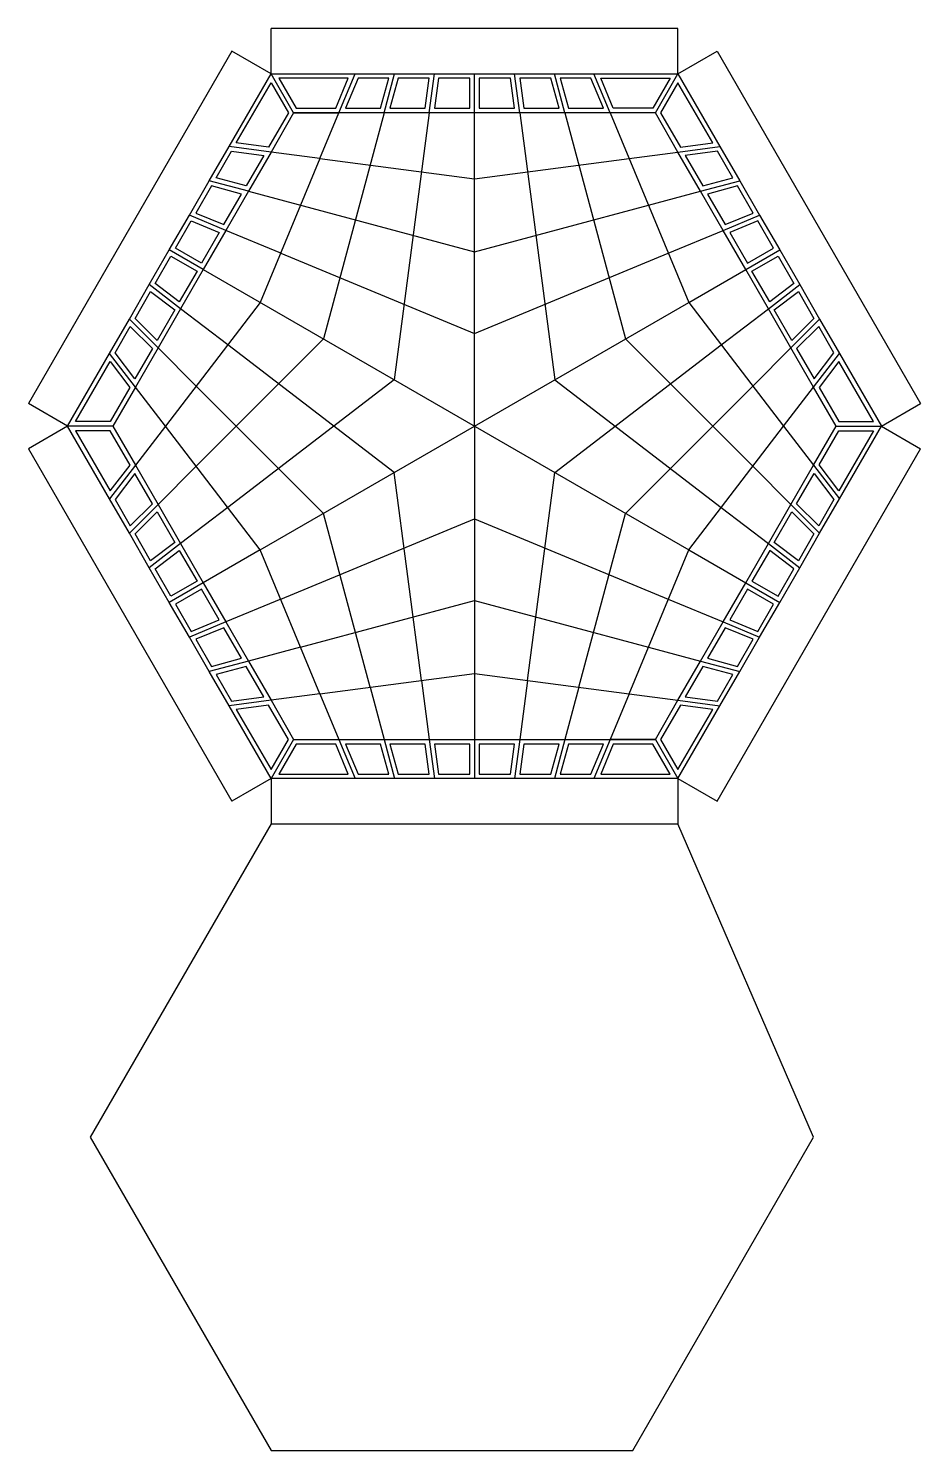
# Model space of a CAD drawing. Header units: millimetres. Extents: x -9.9 to 9.9, y -22.7 to 8.8.
import ezdxf

# ---------------------------------------------------------------- set-up
doc = ezdxf.new("R2010")
doc.units = ezdxf.units.MM
doc.layers.get('0').update_dxf_attribs({"linetype": 'CONTINUOUS'})

msp = doc.modelspace()

# ---------------------------------------------------------------- linework, layer by layer
for p, q in [((-4.5, 7.794), (-4.5, 8.794)), ((4.5, 8.794), (-4.5, 8.794)), ((4.5, 7.794), (4.5, 8.794)), ((-5.366, 8.294), (-9.866, 0.5)), ((-4.5, 7.794), (-5.366, 8.294)), ((4.5, 7.794), (5.366, 8.294)), ((5.366, 8.294), (9.866, 0.5)), ((-5.429, 6.185), (-4.5, 7.794)), ((-4, 6.928), (-4.5, 7.794)), ((-4.5, 7.794), (-2.641, 7.794)), ((-3, 6.928), (-2.641, 7.794)), ((-2.641, 7.794), (-1.768, 7.794)), ((-2, 6.928), (-1.768, 7.794)), ((-1.768, 7.794), (-0.886, 7.794)), ((-1, 6.928), (-0.886, 7.794)), ((-0.886, 7.794), (0, 7.794)), ((0, 6.928), (0, 7.794)), ((0, 7.794), (0.886, 7.794)), ((1, 6.928), (0.886, 7.794)), ((0.886, 7.794), (1.768, 7.794)), ((2, 6.928), (1.768, 7.794)), ((1.768, 7.794), (2.641, 7.794)), ((3, 6.928), (2.641, 7.794)), ((2.641, 7.794), (4.5, 7.794)), ((4, 6.928), (4.5, 7.794)), ((4.5, 7.794), (5.429, 6.185)), ((-4, 6.928), (-4.5, 6.062)), ((-3, 6.928), (-4, 6.928)), ((-4, 6.928), (-3, 6.928)), ((-3.418, 5.92), (-3, 6.928)), ((-2, 6.928), (-3.34, 1.928)), ((-2, 6.928), (-3, 6.928)), ((-1, 6.928), (-2, 6.928)), ((-1, 6.928), (-1.777, 1.026)), ((0, 6.928), (-1, 6.928)), ((1, 6.928), (0, 6.928)), ((0, 0), (0, 6.928)), ((2, 6.928), (1, 6.928)), ((1, 6.928), (1.777, 1.026)), ((3, 6.928), (2, 6.928)), ((2, 6.928), (3.34, 1.928)), ((4, 6.928), (3, 6.928)), ((3, 6.928), (4.737, 2.735)), ((4, 6.928), (3, 6.928)), ((4.5, 6.062), (4, 6.928)), ((-5.866, 5.428), (-5.429, 6.185)), ((-4.5, 6.062), (-5.429, 6.185)), ((-4.5, 6.062), (-5, 5.196)), ((-3.418, 5.92), (-4.5, 6.062)), ((3.418, 5.92), (4.5, 6.062)), ((4.5, 6.062), (5.429, 6.185)), ((5, 5.196), (4.5, 6.062)), ((5.429, 6.185), (5.866, 5.428)), ((-3.418, 5.92), (-4.737, 2.735)), ((-3.418, 5.92), (0, 5.47)), ((0, 5.47), (3.418, 5.92)), ((-6.307, 4.664), (-5.866, 5.428)), ((-5, 5.196), (-5.866, 5.428)), ((5, 5.196), (5.866, 5.428)), ((5.866, 5.428), (6.307, 4.664)), ((-5, 5.196), (-5.5, 4.33)), ((-5, 5.196), (0, 3.856)), ((3.846, 4.887), (5, 5.196)), ((5.5, 4.33), (5, 5.196)), ((0, 3.856), (3.846, 4.887)), ((-6.75, 3.897), (-6.307, 4.664)), ((-5.5, 4.33), (-6.307, 4.664)), ((5.5, 4.33), (6.307, 4.664)), ((6.307, 4.664), (6.75, 3.897)), ((-5.5, 4.33), (-6, 3.464)), ((-4.285, 3.827), (-5.5, 4.33)), ((4.285, 3.827), (5.5, 4.33)), ((6, 3.464), (5.5, 4.33)), ((-7.193, 3.13), (-6.75, 3.897)), ((-6, 3.464), (-6.75, 3.897)), ((-4.285, 3.827), (0, 2.052)), ((0, 2.052), (4.285, 3.827)), ((6, 3.464), (6.75, 3.897)), ((6.75, 3.897), (7.193, 3.13)), ((-6, 3.464), (-6.5, 2.598)), ((-6, 3.464), (4.737, -2.735)), ((4.737, 2.735), (6, 3.464)), ((6.5, 2.598), (6, 3.464)), ((-7.634, 2.366), (-7.193, 3.13)), ((-6.5, 2.598), (-7.193, 3.13)), ((6.5, 2.598), (7.193, 3.13)), ((7.193, 3.13), (7.634, 2.366)), ((-6.5, 2.598), (-7, 1.732)), ((-4.737, 2.735), (-6.835, 0)), ((-5.456, 1.797), (-6.5, 2.598)), ((-4.737, -2.735), (4.737, 2.735)), ((4.737, 2.735), (6.835, 0)), ((5.456, 1.797), (6.5, 2.598)), ((7, 1.732), (6.5, 2.598)), ((-8.071, 1.61), (-7.634, 2.366)), ((-7, 1.732), (-7.634, 2.366)), ((7, 1.732), (7.634, 2.366)), ((7.634, 2.366), (8.071, 1.61)), ((-3.34, 1.928), (-6.155, -0.887)), ((3.34, 1.928), (6.155, -0.887)), ((-9, 0), (-8.071, 1.61)), ((-7.5, 0.866), (-8.071, 1.61)), ((-7, 1.732), (-7.5, 0.866)), ((-6.155, 0.887), (-7, 1.732)), ((-1.777, -1.026), (-5.456, 1.797)), ((1.777, -1.026), (5.456, 1.797)), ((6.155, 0.887), (7, 1.732)), ((7.5, 0.866), (7, 1.732)), ((7.5, 0.866), (8.071, 1.61)), ((8.071, 1.61), (9, 0)), ((-1.777, 1.026), (-5.456, -1.797)), ((1.777, 1.026), (5.456, -1.797)), ((-7.5, 0.866), (-8, 0)), ((-6.835, 0), (-7.5, 0.866)), ((-3.34, -1.928), (-6.155, 0.887)), ((3.34, -1.928), (6.155, 0.887)), ((6.835, 0), (7.5, 0.866)), ((8, 0), (7.5, 0.866)), ((-9, 0), (-9.866, 0.5)), ((9, 0), (9.866, 0.5)), ((-9, 0), (-9.866, -0.5)), ((-8, 0), (-9, 0)), ((-8.071, -1.61), (-9, 0)), ((-8, 0), (-7.5, -0.866)), ((0, 0), (0, -6.928)), ((4.737, -2.735), (6.835, 0)), ((6.835, 0), (7.5, -0.866)), ((7.5, -0.866), (8, 0)), ((8, 0), (9, 0)), ((8.071, -1.61), (9, 0)), ((9, 0), (9.866, -0.5)), ((-6.835, 0), (-7.5, -0.866)), ((-4.737, -2.735), (-6.835, 0)), ((-9.866, -0.5), (-5.366, -8.294)), ((5.366, -8.294), (9.866, -0.5)), ((-7.5, -0.866), (-8.071, -1.61)), ((-7.5, -0.866), (-7, -1.732)), ((-6.155, -0.887), (-7, -1.732)), ((6.155, -0.887), (7, -1.732)), ((7, -1.732), (7.5, -0.866)), ((7.5, -0.866), (8.071, -1.61)), ((-1.172, -5.624), (-1.777, -1.026)), ((1.172, -5.624), (1.777, -1.026)), ((-7.634, -2.366), (-8.071, -1.61)), ((-7, -1.732), (-7.634, -2.366)), ((-7, -1.732), (-6.5, -2.598)), ((-5.456, -1.797), (-6.5, -2.598)), ((5.456, -1.797), (6.5, -2.598)), ((6.5, -2.598), (7, -1.732)), ((7, -1.732), (7.634, -2.366)), ((7.634, -2.366), (8.071, -1.61)), ((-4.285, -3.827), (0, -2.052)), ((-2.309, -5.774), (-3.34, -1.928)), ((0, -2.052), (4.285, -3.827)), ((2.309, -5.774), (3.34, -1.928)), ((-7.193, -3.13), (-7.634, -2.366)), ((7.193, -3.13), (7.634, -2.366)), ((-6.5, -2.598), (-7.193, -3.13)), ((-6.5, -2.598), (-6, -3.464)), ((-4.737, -2.735), (-6, -3.464)), ((-3.418, -5.92), (-4.737, -2.735)), ((3.418, -5.92), (4.737, -2.735)), ((4.737, -2.735), (6, -3.464)), ((6, -3.464), (6.5, -2.598)), ((6.5, -2.598), (7.193, -3.13)), ((-6.75, -3.897), (-7.193, -3.13)), ((6.75, -3.897), (7.193, -3.13)), ((-6, -3.464), (-6.75, -3.897)), ((-6, -3.464), (-5.5, -4.33)), ((5.5, -4.33), (6, -3.464)), ((6, -3.464), (6.75, -3.897)), ((-6.307, -4.664), (-6.75, -3.897)), ((-4.285, -3.827), (-5.5, -4.33)), ((-3.846, -4.887), (0, -3.856)), ((0, -3.856), (3.846, -4.887)), ((4.285, -3.827), (5.5, -4.33)), ((6.307, -4.664), (6.75, -3.897)), ((-5.5, -4.33), (-6.307, -4.664)), ((-5.5, -4.33), (-5, -5.196)), ((5, -5.196), (5.5, -4.33)), ((5.5, -4.33), (6.307, -4.664)), ((-5.866, -5.428), (-6.307, -4.664)), ((5.866, -5.428), (6.307, -4.664)), ((-3.846, -4.887), (-5, -5.196)), ((3.846, -4.887), (5, -5.196)), ((-5, -5.196), (-5.866, -5.428)), ((-5, -5.196), (-4.5, -6.062)), ((4.5, -6.062), (5, -5.196)), ((5, -5.196), (5.866, -5.428)), ((-5.429, -6.185), (-5.866, -5.428)), ((-3.418, -5.92), (0, -5.47)), ((-1.172, -5.624), (-1, -6.928)), ((0, -5.47), (3.418, -5.92)), ((1.172, -5.624), (1, -6.928)), ((5.429, -6.185), (5.866, -5.428)), ((-3.418, -5.92), (-4.5, -6.062)), ((-3.418, -5.92), (-3, -6.928)), ((-2.309, -5.774), (-2, -6.928)), ((2.309, -5.774), (2, -6.928)), ((3.418, -5.92), (3, -6.928)), ((3.418, -5.92), (4.5, -6.062)), ((-4.5, -6.062), (-5.429, -6.185)), ((-4.5, -7.794), (-5.429, -6.185)), ((-4.5, -6.062), (-4, -6.928)), ((4, -6.928), (4.5, -6.062)), ((4.5, -6.062), (5.429, -6.185)), ((4.5, -7.794), (5.429, -6.185)), ((-4, -6.928), (-4.5, -7.794)), ((-4, -6.928), (-3, -6.928)), ((-4, -6.928), (-3, -6.928)), ((-3, -6.928), (-2, -6.928)), ((-3, -6.928), (-2.641, -7.794)), ((-3, -6.928), (-2.641, -7.794)), ((-3, -6.928), (-2, -6.928)), ((-2, -6.928), (-1, -6.928)), ((-2, -6.928), (-1.768, -7.794)), ((-2, -6.928), (-1.768, -7.794)), ((-1, -6.928), (0, -6.928)), ((-1, -6.928), (-0.886, -7.794)), ((0, -6.928), (1, -6.928)), ((0, -6.928), (0, -7.794)), ((1, -6.928), (0.886, -7.794)), ((1, -6.928), (2, -6.928)), ((2, -6.928), (1.768, -7.794)), ((2, -6.928), (3, -6.928)), ((3, -6.928), (2.641, -7.794)), ((3, -6.928), (4, -6.928)), ((4, -6.928), (3, -6.928)), ((4, -6.928), (4.5, -7.794)), ((-4.5, -7.794), (-5.366, -8.294)), ((-2.641, -7.794), (-4.5, -7.794)), ((-4.5, -7.794), (-4.5, -8.794)), ((-1.768, -7.794), (-2.641, -7.794)), ((-1.768, -7.794), (-2.641, -7.794)), ((-0.886, -7.794), (-1.768, -7.794)), ((0, -7.794), (-0.886, -7.794)), ((0.886, -7.794), (0, -7.794)), ((1.768, -7.794), (0.886, -7.794)), ((2.641, -7.794), (1.768, -7.794)), ((4.5, -7.794), (2.641, -7.794)), ((4.5, -7.794), (4.5, -8.794)), ((4.5, -7.794), (5.366, -8.294)), ((-4.5, -8.794), (-8.5, -15.722)), ((-4.5, -8.794), (4.5, -8.794)), ((-4.5, -8.794), (3.5, -8.794)), ((7.5, -15.722), (4.5, -8.794)), ((-8.5, -15.722), (-4.5, -22.651)), ((3.5, -22.651), (7.5, -15.722)), ((-4.5, -22.651), (3.5, -22.651))]:
    msp.add_line(p, q)
for points in [[(-4.5, 7.594), (-4.115, 6.928), (-4.553, 6.17), (-5.268, 6.264)], [(-2.791, 7.694), (-4.327, 7.694), (-3.942, 7.028), (-3.067, 7.028)], [(-1.898, 7.694), (-2.574, 7.694), (-2.85, 7.028), (-2.077, 7.028)], [(-1, 7.694), (-1.691, 7.694), (-1.87, 7.028), (-1.088, 7.028)], [(-0.1, 7.694), (-0.798, 7.694), (-0.886, 7.028), (-0.1, 7.028)], [(0.798, 7.694), (0.1, 7.694), (0.1, 7.028), (0.886, 7.028)], [(1.691, 7.694), (1, 7.694), (1.088, 7.028), (1.87, 7.028)], [(2.574, 7.694), (1.898, 7.694), (2.077, 7.028), (2.85, 7.028)], [(4.327, 7.694), (3.942, 7.028), (3.067, 7.028), (2.791, 7.694)], [(5.268, 6.264), (4.5, 7.594), (4.115, 6.928), (4.553, 6.17)], [(-5.376, 6.077), (-4.661, 5.983), (-5.048, 5.313), (-5.714, 5.491)], [(5.714, 5.491), (5.376, 6.077), (4.661, 5.983), (5.048, 5.313)], [(-5.818, 5.312), (-6.163, 4.713), (-5.543, 4.456), (-5.152, 5.133)], [(6.163, 4.713), (5.818, 5.312), (5.152, 5.133), (5.543, 4.456)], [(-6.264, 4.538), (-5.644, 4.281), (-6.037, 3.601), (-6.613, 3.934)], [(6.613, 3.934), (6.264, 4.538), (5.644, 4.281), (6.037, 3.601)], [(-6.713, 3.761), (-6.137, 3.427), (-6.53, 2.747), (-7.063, 3.156)], [(7.063, 3.156), (6.53, 2.747), (6.137, 3.427), (6.713, 3.761)], [(-7.163, 2.981), (-6.63, 2.572), (-7.021, 1.895), (-7.509, 2.382)], [(7.509, 2.382), (7.021, 1.895), (6.63, 2.572), (7.163, 2.981)], [(-7.613, 2.203), (-7.125, 1.716), (-7.512, 1.046), (-7.951, 1.618)], [(7.951, 1.618), (7.613, 2.203), (7.125, 1.716), (7.512, 1.046)], [(-7.62, 0.858), (-8.058, 0.1), (-8.827, 0.1), (-8.059, 1.43)], [(8.827, 0.1), (8.059, 1.43), (7.62, 0.858), (8.058, 0.1)], [(-8.058, -1.432), (-7.619, -0.86), (-8.058, -0.1), (-8.827, -0.1)], [(8.059, -1.43), (7.62, -0.858), (8.058, -0.1), (8.827, -0.1)], [(-7.613, -2.203), (-7.125, -1.716), (-7.512, -1.046), (-7.951, -1.618)], [(7.613, -2.203), (7.125, -1.716), (7.512, -1.046), (7.951, -1.618)], [(-7.509, -2.382), (-7.021, -1.895), (-6.63, -2.572), (-7.163, -2.981)], [(7.163, -2.981), (6.63, -2.572), (7.021, -1.895), (7.509, -2.382)], [(-7.063, -3.156), (-6.53, -2.747), (-6.137, -3.427), (-6.713, -3.761)], [(6.53, -2.747), (6.137, -3.427), (6.713, -3.761), (7.063, -3.156)], [(-6.613, -3.934), (-6.264, -4.538), (-5.644, -4.281), (-6.037, -3.601)], [(6.613, -3.934), (6.037, -3.601), (5.644, -4.281), (6.264, -4.538)], [(-6.163, -4.713), (-5.818, -5.312), (-5.152, -5.133), (-5.543, -4.456)], [(5.818, -5.312), (6.163, -4.713), (5.543, -4.456), (5.152, -5.133)], [(-5.714, -5.491), (-5.376, -6.077), (-4.661, -5.983), (-5.048, -5.313)], [(5.376, -6.077), (5.714, -5.491), (5.048, -5.313), (4.661, -5.983)], [(-5.268, -6.264), (-4.5, -7.594), (-4.115, -6.928), (-4.553, -6.17)], [(5.268, -6.264), (4.553, -6.17), (4.115, -6.928), (4.5, -7.594)], [(-2.791, -7.694), (-3.067, -7.028), (-3.942, -7.028), (-4.327, -7.694)], [(-2.574, -7.694), (-1.898, -7.694), (-2.077, -7.028), (-2.85, -7.028)], [(-1.691, -7.694), (-1, -7.694), (-1.088, -7.028), (-1.87, -7.028)], [(-0.798, -7.694), (-0.1, -7.694), (-0.1, -7.028), (-0.886, -7.028)], [(0.1, -7.694), (0.798, -7.694), (0.886, -7.028), (0.1, -7.028)], [(1, -7.694), (1.691, -7.694), (1.87, -7.028), (1.088, -7.028)], [(1.898, -7.694), (2.574, -7.694), (2.85, -7.028), (2.077, -7.028)], [(2.791, -7.694), (4.327, -7.694), (3.942, -7.028), (3.067, -7.028)]]:
    msp.add_lwpolyline(points, close=True)

doc.saveas('drawing.dxf')
